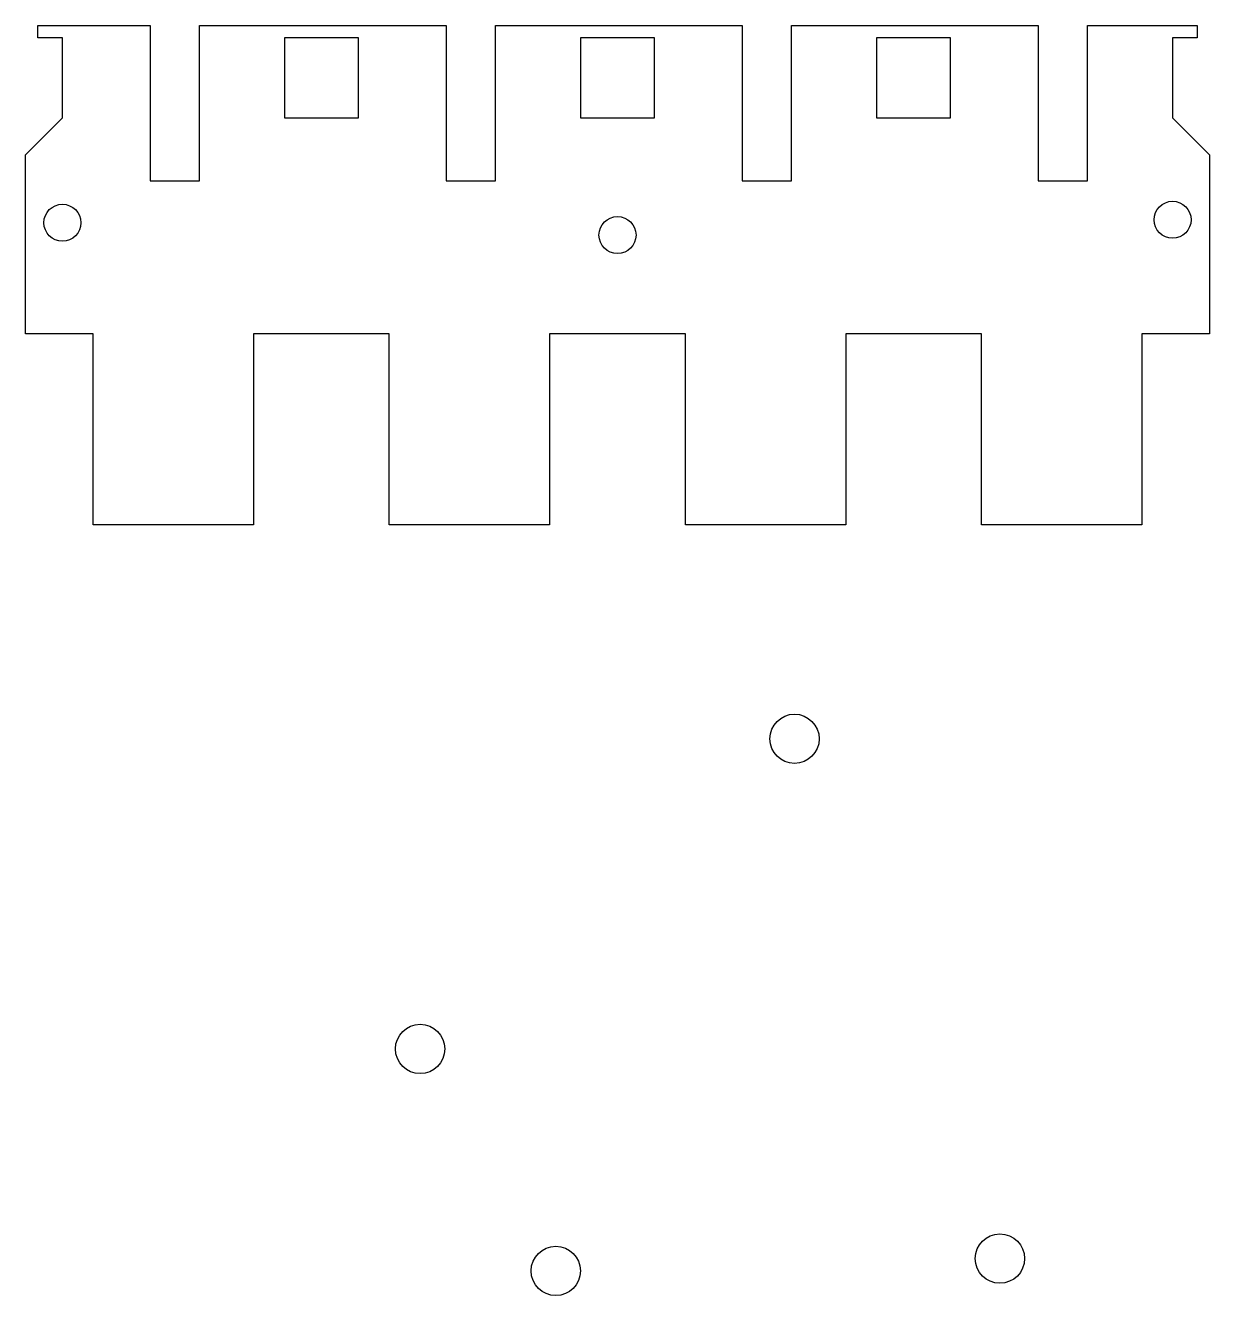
# Model space of a CAD drawing. Header units: millimetres. Extents: x 0 to 96, y -56 to 47.
import ezdxf

# ---------------------------------------------------------------- set-up
doc = ezdxf.new("R2010")
doc.units = ezdxf.units.MM
doc.layers.get('0').update_dxf_attribs({"linetype": 'CONTINUOUS'})

msp = doc.modelspace()

# ---------------------------------------------------------------- linework, layer by layer
for points in [[(93, 39.5), (96, 36.5), (96, 22), (90.5, 22), (90.5, 6.5), (77.5, 6.5), (77.5, 22), (66.5, 22), (66.5, 6.5), (53.5, 6.5), (53.5, 22), (42.5, 22), (42.5, 6.5), (29.5, 6.5), (29.5, 22), (18.5, 22), (18.5, 6.5), (5.5, 6.5), (5.5, 22), (0, 22), (0, 36.5), (3, 39.5), (3, 46), (1, 46), (1, 47), (10.11, 47), (10.11, 34.39), (14.11, 34.39), (14.11, 47), (34.11, 47), (34.11, 34.39), (38.11, 34.39), (38.11, 47), (58.11, 47), (58.11, 34.39), (62.11, 34.39), (62.11, 47), (82.11, 47), (82.11, 34.39), (86.11, 34.39), (86.11, 47), (95, 47), (95, 46), (93, 46)], [(21, 39.5), (27, 39.5), (27, 46), (21, 46)], [(51, 46), (45, 46), (45, 39.5), (51, 39.5)], [(75, 46), (69, 46), (69, 39.5), (75, 39.5)]]:
    msp.add_lwpolyline(points, close=True)
for centre, radius in [((3, 31), 1.5), ((93, 31.24), 1.5), ((48, 30), 1.5), ((62.35, -10.85), 2), ((32, -36), 2), ((79, -53), 2), ((43, -54), 2)]:
    msp.add_circle(centre, radius)

doc.saveas('drawing.dxf')
